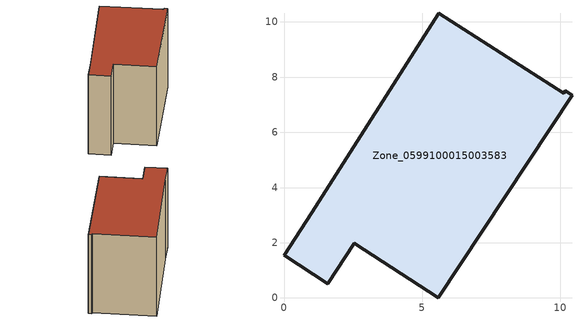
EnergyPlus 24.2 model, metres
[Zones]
Zone_0599100015003583
 floor ground (C_G): 5.6,10.32 10.13,7.41 10.19,7.5 10.43,7.34 5.58,0 2.55,1.99 1.58,0.51 0,1.54 1,3.09 z0.97
 wall outside (C_F): 1,3.09 0,1.54 1.58,0.51 2.55,1.99 5.58,0 10.43,7.34 10.19,7.5 10.13,7.41 5.6,10.32 1,3.09 z0.97:8.8
 roof outside (C_R): 10.13,7.41 5.6,10.32 1,3.09 0,1.54 1.58,0.51 2.55,1.99 5.58,0 10.43,7.34 10.19,7.5 z8.8
[BUILDING]
Pand.0599100015003583: North Axis=0; Terrain=City; Loads Convergence Tolerance Value=0.04; Temperature Convergence Tolerance Value=0.4; Solar Distribution=FullExterior; Maximum Number of Warmup Days=25; Minimum Number of Warmup Days=1
[Site:Location]
Rotterdam.The.Hague.AP_ZH_NLD Design_Conditions: Latitude=51.96; Longitude=4.45; Time Zone=1; Elevation=-4.5
[SITE:GROUNDTEMPERATURE:BUILDINGSURFACE]
18, 18, 18, 18, 18, 18, 18, 18, 18, 18, 18, 18
[MATERIAL] Thermal Absorptance=0.9; Solar Absorptance=0.7; Visible Absorptance=0.7
Name | Roughness | Thickness | Conductivity | Density | Specific Heat
G.TI.1965-1974 | MediumSmooth | 0.15 | 0.882353 | 540 | 1210
F.TI.1965-1974 | Rough | 0.3 | 0.697674 | 1920 | 840
R.TI.1965-1974 | MediumRough | 0.2 | 0.232558 | 1500 | 1000
[CONSTRUCTION]
C_G: G.TI.1965-1974
C_F: F.TI.1965-1974
C_R: R.TI.1965-1974
[ZONE]
Zone_0599100015003583: Type=1; Multiplier=1; Ceiling Height=Autocalculate; Volume=Autocalculate; Floor Area=autocalculate; Part of Total Floor Area=Yes
[ZONEINFILTRATION:DESIGNFLOWRATE]
Infil_Zone_0599100015003583: Zone or ZoneList or Space or SpaceList=Zone_0599100015003583; Schedule=AlwaysOn; Design Flow Rate Calculation Method=Flow/Area; Flow Rate per Floor Area=0.003; Constant Term Coefficient=1; Temperature Term Coefficient=0; Velocity Term Coefficient=0; Velocity Squared Term Coefficient=0
[HVACTEMPLATE:ZONE:IDEALLOADSAIRSYSTEM]
Zone_0599100015003583: Maximum Heating Supply Air Temperature=50; Minimum Cooling Supply Air Temperature=13; Maximum Heating Supply Air Humidity Ratio=0.0156; Minimum Cooling Supply Air Humidity Ratio=0.0077; Heating Limit=NoLimit; Cooling Limit=NoLimit; Dehumidification Control Type=ConstantSensibleHeatRatio; Cooling Sensible Heat Ratio=0.7; Dehumidification Setpoint=60; Humidification Control Type=None; Humidification Setpoint=30; Outdoor Air Method=None; Outdoor Air Flow Rate per Person=0.00944; Outdoor Air Flow Rate per Zone Floor Area=0; Outdoor Air Flow Rate per Zone=0; Demand Controlled Ventilation Type=None; Outdoor Air Economizer Type=NoEconomizer; Heat Recovery Type=None; Sensible Heat Recovery Effectiveness=0.7; Latent Heat Recovery Effectiveness=0.65
[ZONECONTROL:THERMOSTAT]
ThermostatControl_Zone_0599100015003583: Zone or ZoneList=Zone_0599100015003583; Control Type Schedule=DualSetpointControlType; Control 1=Thermostat_Zone_0599100015003583; Temperature Difference Between Cutout And Setpoint=0
[THERMOSTATSETPOINT:DUALSETPOINT]
Thermostat_Zone_0599100015003583: Heating Setpoint Temperature Schedule=HeatingSetpoint_Zone_0599100015003583; Cooling Setpoint Temperature Schedule=CoolingSetpoint_Zone_0599100015003583
[SCHEDULE:COMPACT]
HeatingSetpoint_Zone_0599100015003583: Through: 12/31, For: AllDays, Until: 24:00, 21
CoolingSetpoint_Zone_0599100015003583: Through: 12/31, For: AllDays, Until: 24:00, 24
DualSetpointControlType: Through: 12/31, For: AllDays, Until: 24:00, 4
AlwaysOn: Through: 12/31, For: AllDays, Until: 24:00, 1
